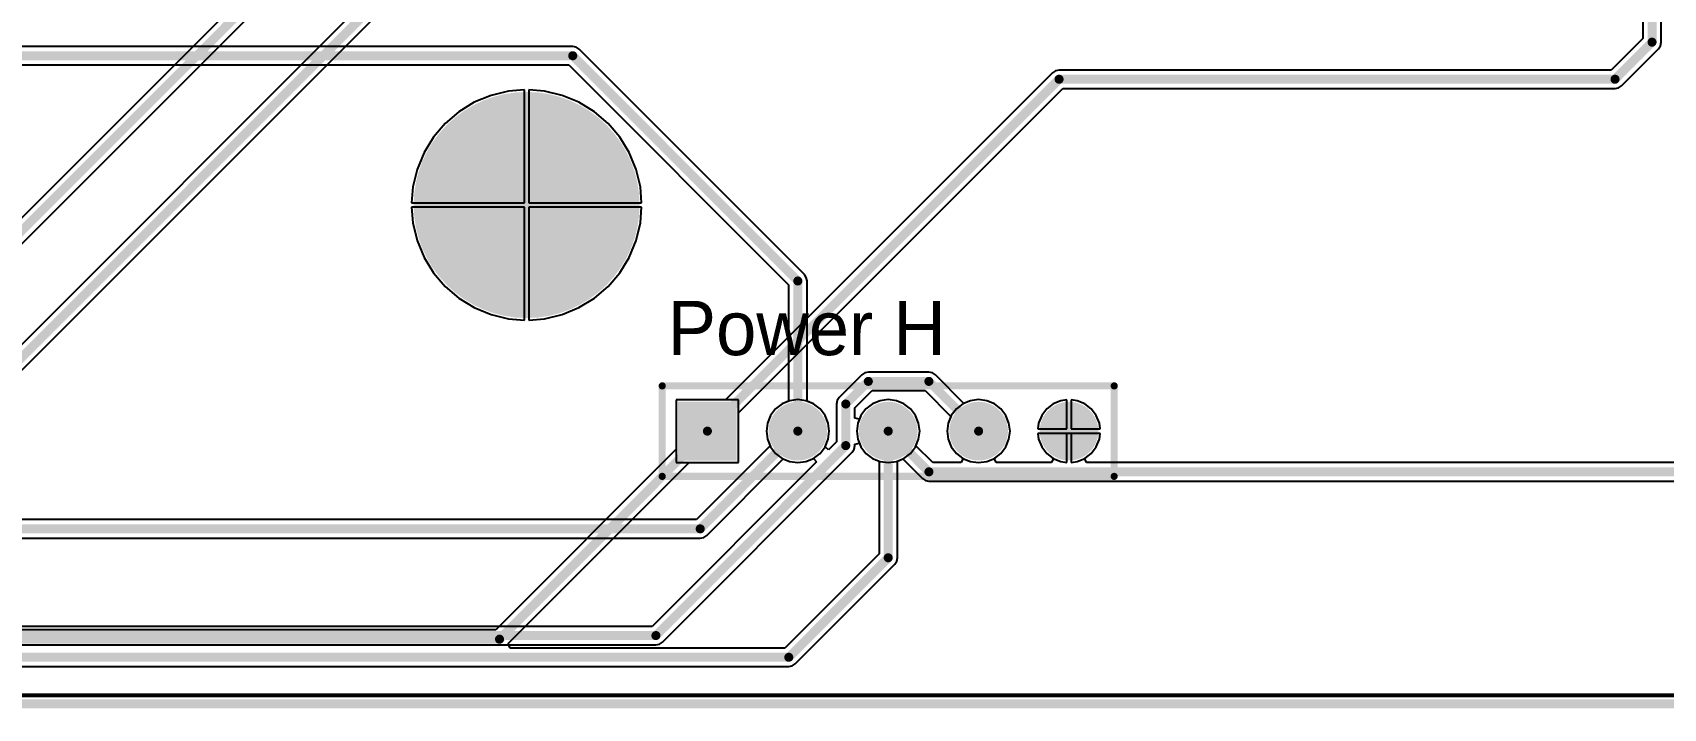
# Model space of a CAD drawing. Header units: millimetres. Extents: x 2.5 to 14.5, y 1.2 to 4.8.
# Drawn here: x 9.534 to 11.338, y 1.344 to 2.091 of the extents above; entities that cross this region are included whole.
import ezdxf

# ---------------------------------------------------------------- set-up
doc = ezdxf.new("R2010")
doc.units = ezdxf.units.MM
doc.header["$MEASUREMENT"] = 0
for name, color, linetype in [('BottomLayer', 5, 'Continuous'), ('BottomSolder', 6, 'Continuous'), ('ConnectLayer', 7, 'Continuous'), ('MultiLayer', 9, 'Continuous'), ('PadHoleLayer', 156, 'Continuous'), ('TopLayer', 1, 'Continuous'), ('TopOverlay', 2, 'Continuous'), ('TopSolder', 216, 'Continuous')]:
    doc.layers.add(name, color=color, linetype=linetype)

# ---------------------------------------------------------------- blocks, each defined once
blk = doc.blocks.new('HDR1X5_4')
at = {"layer": 'BottomLayer', "const_width": 0.0295}
for points in [[(0.0852, 0, 1), (0.1148, 0, 1)], [(0.1852, 0, 1), (0.2148, 0, 1)], [(0.2852, 0, 1), (0.3148, 0, 1)], [(0.3852, 0, 1), (0.4148, 0, 1)]]:
    blk.add_lwpolyline(points, format="xyb", close=True, dxfattribs=at)
at = {"layer": 'BottomLayer'}
blk.add_solid([(-0.0295, -0.0295), (0.0295, -0.0295), (-0.0295, 0.0295), (0.0295, 0.0295)], dxfattribs=at)
at = {"layer": 'BottomSolder', "const_width": 0.0325}
for points in [[(0.0838, 0, 1), (0.1162, 0, 1)], [(0.1838, 0, 1), (0.2162, 0, 1)], [(0.2838, 0, 1), (0.3162, 0, 1)], [(0.3838, 0, 1), (0.4162, 0, 1)]]:
    blk.add_lwpolyline(points, format="xyb", close=True, dxfattribs=at)
at = {"layer": 'BottomSolder'}
blk.add_solid([(-0.0325, -0.0325), (0.0325, -0.0325), (-0.0325, 0.0325), (0.0325, 0.0325)], dxfattribs=at)
at = {"layer": 'MultiLayer', "const_width": 0.0295}
for points in [[(0.0852, 0, 1), (0.1148, 0, 1)], [(0.1852, 0, 1), (0.2148, 0, 1)], [(0.2852, 0, 1), (0.3148, 0, 1)], [(0.3852, 0, 1), (0.4148, 0, 1)]]:
    blk.add_lwpolyline(points, format="xyb", close=True, dxfattribs=at)
at = {"layer": 'MultiLayer'}
blk.add_solid([(-0.0295, -0.0295), (0.0295, -0.0295), (-0.0295, 0.0295), (0.0295, 0.0295)], dxfattribs=at)
at = {"layer": 'PadHoleLayer', "const_width": 0.0177}
for points in [[(-0.0089, 0, 1), (0.0089, 0, 1)], [(0.0911, 0, 1), (0.1089, 0, 1)], [(0.1911, 0, 1), (0.2089, 0, 1)], [(0.2911, 0, 1), (0.3089, 0, 1)], [(0.3911, 0, 1), (0.4089, 0, 1)]]:
    blk.add_lwpolyline(points, format="xyb", close=True, dxfattribs=at)
at = {"layer": 'TopLayer', "const_width": 0.0295}
for points in [[(0.0852, 0, 1), (0.1148, 0, 1)], [(0.1852, 0, 1), (0.2148, 0, 1)], [(0.2852, 0, 1), (0.3148, 0, 1)], [(0.3852, 0, 1), (0.4148, 0, 1)]]:
    blk.add_lwpolyline(points, format="xyb", close=True, dxfattribs=at)
at = {"layer": 'TopLayer'}
blk.add_solid([(-0.0295, -0.0295), (0.0295, -0.0295), (-0.0295, 0.0295), (0.0295, 0.0295)], dxfattribs=at)
at = {"layer": 'TopOverlay', "const_width": 0.00787}
for points in [[(-0.05, -0.05), (-0.05, 0.05)], [(-0.05, 0.05), (0.45, 0.05)], [(0.45, -0.05), (0.45, 0.05)], [(-0.05, -0.05), (0.45, -0.05)]]:
    blk.add_lwpolyline(points, dxfattribs=at)
at = {"layer": 'TopOverlay', "const_width": 0.00394}
for points in [[(-0.052, 0.05, 1), (-0.048, 0.05, 1)], [(-0.052, 0.05, 1), (-0.048, 0.05, 1)], [(0.448, 0.05, 1), (0.452, 0.05, 1)], [(0.448, 0.05, 1), (0.452, 0.05, 1)], [(-0.052, -0.05, 1), (-0.048, -0.05, 1)], [(-0.052, -0.05, 1), (-0.048, -0.05, 1)], [(0.448, -0.05, 1), (0.452, -0.05, 1)], [(0.448, -0.05, 1), (0.452, -0.05, 1)]]:
    blk.add_lwpolyline(points, format="xyb", close=True, dxfattribs=at)
at = {"layer": 'TopSolder', "const_width": 0.0325}
for points in [[(0.0838, 0, 1), (0.1162, 0, 1)], [(0.1838, 0, 1), (0.2162, 0, 1)], [(0.2838, 0, 1), (0.3162, 0, 1)], [(0.3838, 0, 1), (0.4162, 0, 1)]]:
    blk.add_lwpolyline(points, format="xyb", close=True, dxfattribs=at)
at = {"layer": 'TopSolder'}
blk.add_solid([(-0.0325, -0.0325), (0.0325, -0.0325), (-0.0325, 0.0325), (0.0325, 0.0325)], dxfattribs=at)

msp = doc.modelspace()

# ---------------------------------------------------------------- linework, layer by layer
at = {"layer": 'BottomLayer', "const_width": 0.01}
for points in [[(11.325, 2.08), (11.325, 2.391)], [(9.4376, 1.7876), (9.945, 2.295)], [(9.495, 1.705), (10.025, 2.235)], [(11.284, 2.039), (11.325, 2.08)], [(10.28, 1.65), (10.669, 2.039)], [(10.669, 2.039), (11.284, 2.039)], [(10.433, 1.68), (10.458, 1.705)], [(10.458, 1.705), (10.525, 1.705)], [(10.525, 1.705), (10.58, 1.65)], [(10.433, 1.634), (10.433, 1.68)], [(10.272, 1.542), (10.38, 1.65)], [(10.48, 1.65), (10.525, 1.605)], [(10.223, 1.424), (10.433, 1.634)], [(10.525, 1.605), (11.437, 1.605)], [(7.159, 1.542), (10.272, 1.542)], [(4.731, 1.424), (10.223, 1.424)]]:
    msp.add_lwpolyline(points, dxfattribs=at)
at = {"layer": 'BottomLayer'}
for points, const_width in [([(11.3225, 2.08, 1), (11.3275, 2.08, 1)], 0.005), ([(11.3225, 2.08, 1), (11.3275, 2.08, 1)], 0.005), ([(10.6665, 2.039, 1), (10.6715, 2.039, 1)], 0.005), ([(10.6665, 2.039, 1), (10.6715, 2.039, 1)], 0.005), ([(11.2815, 2.039, 1), (11.2865, 2.039, 1)], 0.005), ([(11.2815, 2.039, 1), (11.2865, 2.039, 1)], 0.005), ([(10.019, 1.9, 1), (10.141, 1.9, 1)], 0.122), ([(10.4555, 1.705, 1), (10.4605, 1.705, 1)], 0.005), ([(10.4555, 1.705, 1), (10.4605, 1.705, 1)], 0.005), ([(10.5225, 1.705, 1), (10.5275, 1.705, 1)], 0.005), ([(10.5225, 1.705, 1), (10.5275, 1.705, 1)], 0.005), ([(10.4305, 1.68, 1), (10.4355, 1.68, 1)], 0.005), ([(10.4305, 1.68, 1), (10.4355, 1.68, 1)], 0.005), ([(10.2775, 1.65, 1), (10.2825, 1.65, 1)], 0.005), ([(10.3775, 1.65, 1), (10.3825, 1.65, 1)], 0.005), ([(10.4775, 1.65, 1), (10.4825, 1.65, 1)], 0.005), ([(10.5775, 1.65, 1), (10.5825, 1.65, 1)], 0.005), ([(10.4305, 1.634, 1), (10.4355, 1.634, 1)], 0.005), ([(10.4305, 1.634, 1), (10.4355, 1.634, 1)], 0.005), ([(10.5225, 1.605, 1), (10.5275, 1.605, 1)], 0.005), ([(10.5225, 1.605, 1), (10.5275, 1.605, 1)], 0.005), ([(10.2695, 1.542, 1), (10.2745, 1.542, 1)], 0.005), ([(10.2695, 1.542, 1), (10.2745, 1.542, 1)], 0.005), ([(10.2205, 1.424, 1), (10.2255, 1.424, 1)], 0.005), ([(10.2205, 1.424, 1), (10.2255, 1.424, 1)], 0.005)]:
    msp.add_lwpolyline(points, format="xyb", close=True, dxfattribs=dict(at, const_width=const_width))
at = {"layer": 'BottomSolder', "const_width": 0.125}
msp.add_lwpolyline([(10.0175, 1.9, 1), (10.1425, 1.9, 1)], format="xyb", close=True, dxfattribs=at)
at = {"layer": 'ConnectLayer'}
for p, q in [((11.3352, 2.08), (11.3352, 2.391)), ((9.9378, 2.3022), (9.4504, 1.8148)), ((9.4648, 1.8004), (9.9492, 2.2848)), ((10.0178, 2.2422), (9.4908, 1.7152)), ((9.5022, 1.6978), (10.0292, 2.2248)), ((11.3148, 2.1307), (11.3148, 2.0842)), ((10.131, 2.0752), (9.2811, 2.0752)), ((10.1349, 2.0744), (10.131, 2.0752)), ((11.3148, 2.0842), (11.2798, 2.0492)), ((11.3322, 2.0728), (11.3344, 2.0761)), ((11.3344, 2.0761), (11.3352, 2.08)), ((10.1382, 2.0722), (10.1349, 2.0744)), ((10.3872, 1.8232), (10.1382, 2.0722)), ((11.2912, 2.0318), (11.3322, 2.0728)), ((9.2811, 2.0548), (10.1268, 2.0548)), ((10.1268, 2.0548), (10.3698, 1.8118)), ((10.6618, 2.0462), (10.3001, 1.6845)), ((10.6651, 2.0484), (10.6618, 2.0462)), ((10.669, 2.0492), (10.6651, 2.0484)), ((11.2798, 2.0492), (10.669, 2.0492)), ((10.0406, 2.0212), (10.0221, 2.0135)), ((10.0406, 2.0212), (10.0221, 2.0135)), ((10.0601, 2.0259), (10.0406, 2.0212)), ((10.0601, 2.0259), (10.0406, 2.0212)), ((10.0775, 2.0272), (10.0601, 2.0259)), ((10.0775, 2.0272), (10.0601, 2.0259)), ((10.0775, 1.9025), (10.0775, 2.0272)), ((10.0775, 1.9025), (10.0775, 2.0272)), ((10.0999, 2.0259), (10.0825, 2.0272)), ((10.0825, 2.0272), (10.0825, 1.9025)), ((10.0999, 2.0259), (10.0825, 2.0272)), ((10.0825, 2.0272), (10.0825, 1.9025)), ((10.1194, 2.0212), (10.0999, 2.0259)), ((10.1194, 2.0212), (10.0999, 2.0259)), ((10.1379, 2.0135), (10.1194, 2.0212)), ((10.1379, 2.0135), (10.1194, 2.0212)), ((10.3145, 1.6701), (10.6732, 2.0288)), ((10.6732, 2.0288), (11.284, 2.0288)), ((11.284, 2.0288), (11.2879, 2.0296)), ((11.2879, 2.0296), (11.2912, 2.0318)), ((10.0051, 2.0031), (9.9899, 1.9901)), ((10.0051, 2.0031), (9.9899, 1.9901)), ((10.0221, 2.0135), (10.0051, 2.0031)), ((10.0221, 2.0135), (10.0051, 2.0031)), ((10.1549, 2.0031), (10.1379, 2.0135)), ((10.1549, 2.0031), (10.1379, 2.0135)), ((10.1701, 1.9901), (10.1549, 2.0031)), ((10.1701, 1.9901), (10.1549, 2.0031)), ((9.9899, 1.9901), (9.9769, 1.9749)), ((9.9899, 1.9901), (9.9769, 1.9749)), ((10.1831, 1.9749), (10.1701, 1.9901)), ((10.1831, 1.9749), (10.1701, 1.9901)), ((9.9769, 1.9749), (9.9665, 1.9579)), ((9.9769, 1.9749), (9.9665, 1.9579)), ((10.1936, 1.9579), (10.1831, 1.9749)), ((10.1936, 1.9579), (10.1831, 1.9749)), ((9.9665, 1.9579), (9.9588, 1.9394)), ((9.9665, 1.9579), (9.9588, 1.9394)), ((10.2012, 1.9394), (10.1936, 1.9579)), ((10.2012, 1.9394), (10.1936, 1.9579)), ((9.9588, 1.9394), (9.9541, 1.9199)), ((9.9588, 1.9394), (9.9541, 1.9199)), ((10.2059, 1.9199), (10.2012, 1.9394)), ((10.2059, 1.9199), (10.2012, 1.9394)), ((9.9541, 1.9199), (9.9528, 1.9025)), ((9.9541, 1.9199), (9.9528, 1.9025)), ((10.2072, 1.9025), (10.2059, 1.9199)), ((10.2072, 1.9025), (10.2059, 1.9199)), ((9.9528, 1.9025), (10.0775, 1.9025)), ((9.9528, 1.9025), (10.0775, 1.9025)), ((10.0775, 1.8975), (9.9528, 1.8975)), ((9.9528, 1.8975), (9.9541, 1.8801)), ((10.0775, 1.8975), (9.9528, 1.8975)), ((9.9528, 1.8975), (9.9541, 1.8801)), ((10.0775, 1.7728), (10.0775, 1.8975)), ((10.0775, 1.7728), (10.0775, 1.8975)), ((10.0825, 1.9025), (10.2072, 1.9025)), ((10.0825, 1.9025), (10.2072, 1.9025)), ((10.2072, 1.8975), (10.0825, 1.8975)), ((10.0825, 1.8975), (10.0825, 1.7728)), ((10.2072, 1.8975), (10.0825, 1.8975)), ((10.0825, 1.8975), (10.0825, 1.7728)), ((10.2059, 1.8801), (10.2072, 1.8975)), ((10.2059, 1.8801), (10.2072, 1.8975)), ((9.9541, 1.8801), (9.9588, 1.8606)), ((9.9541, 1.8801), (9.9588, 1.8606)), ((10.2012, 1.8606), (10.2059, 1.8801)), ((10.2012, 1.8606), (10.2059, 1.8801)), ((9.9588, 1.8606), (9.9665, 1.8421)), ((9.9588, 1.8606), (9.9665, 1.8421)), ((10.1936, 1.8421), (10.2012, 1.8606)), ((10.1936, 1.8421), (10.2012, 1.8606)), ((9.9665, 1.8421), (9.9769, 1.8251)), ((9.9665, 1.8421), (9.9769, 1.8251)), ((10.1831, 1.8251), (10.1936, 1.8421)), ((10.1831, 1.8251), (10.1936, 1.8421)), ((9.9769, 1.8251), (9.9899, 1.8099)), ((9.9769, 1.8251), (9.9899, 1.8099)), ((10.1701, 1.8099), (10.1831, 1.8251)), ((10.1701, 1.8099), (10.1831, 1.8251)), ((10.3894, 1.8199), (10.3872, 1.8232)), ((9.9899, 1.8099), (10.0051, 1.7969)), ((9.9899, 1.8099), (10.0051, 1.7969)), ((10.1549, 1.7969), (10.1701, 1.8099)), ((10.1549, 1.7969), (10.1701, 1.8099)), ((10.3698, 1.8118), (10.3698, 1.6831)), ((10.3902, 1.816), (10.3894, 1.8199)), ((10.3902, 1.6831), (10.3902, 1.816)), ((10.0051, 1.7969), (10.0221, 1.7865)), ((10.0051, 1.7969), (10.0221, 1.7865)), ((10.0221, 1.7865), (10.0406, 1.7788)), ((10.0221, 1.7865), (10.0406, 1.7788)), ((10.1194, 1.7788), (10.1379, 1.7865)), ((10.1194, 1.7788), (10.1379, 1.7865)), ((10.1379, 1.7865), (10.1549, 1.7969)), ((10.1379, 1.7865), (10.1549, 1.7969)), ((10.0406, 1.7788), (10.0601, 1.7741)), ((10.0406, 1.7788), (10.0601, 1.7741)), ((10.0601, 1.7741), (10.0775, 1.7728)), ((10.0601, 1.7741), (10.0775, 1.7728)), ((10.0825, 1.7728), (10.0999, 1.7741)), ((10.0825, 1.7728), (10.0999, 1.7741)), ((10.0999, 1.7741), (10.1194, 1.7788)), ((10.0999, 1.7741), (10.1194, 1.7788)), ((10.4541, 1.7144), (10.4508, 1.7122)), ((10.458, 1.7152), (10.4541, 1.7144)), ((10.525, 1.7152), (10.458, 1.7152)), ((10.5289, 1.7144), (10.525, 1.7152)), ((10.5322, 1.7122), (10.5289, 1.7144)), ((10.4508, 1.7122), (10.4258, 1.6872)), ((10.5638, 1.6806), (10.5322, 1.7122)), ((10.3001, 1.6845), (10.2455, 1.6845)), ((10.2455, 1.6845), (10.2455, 1.6155)), ((10.3145, 1.6845), (10.2455, 1.6845)), ((10.2455, 1.6845), (10.2455, 1.6299)), ((10.3145, 1.6155), (10.3145, 1.6845)), ((10.3626, 1.6802), (10.3554, 1.6746)), ((10.3626, 1.6802), (10.3554, 1.6746)), ((10.371, 1.6836), (10.3626, 1.6802)), ((10.3698, 1.6831), (10.3626, 1.6802)), ((10.38, 1.6848), (10.371, 1.6836)), ((10.389, 1.6836), (10.38, 1.6848)), ((10.3974, 1.6802), (10.389, 1.6836)), ((10.3974, 1.6802), (10.3902, 1.6831)), ((10.4046, 1.6746), (10.3974, 1.6802)), ((10.4046, 1.6746), (10.3974, 1.6802)), ((10.4236, 1.6839), (10.4228, 1.68)), ((10.4228, 1.68), (10.4228, 1.6382)), ((10.4258, 1.6872), (10.4236, 1.6839)), ((10.4432, 1.6758), (10.4622, 1.6948)), ((10.4626, 1.6802), (10.4554, 1.6746)), ((10.4626, 1.6802), (10.4554, 1.6746)), ((10.4622, 1.6948), (10.5208, 1.6948)), ((10.471, 1.6836), (10.4626, 1.6802)), ((10.471, 1.6836), (10.4626, 1.6802)), ((10.48, 1.6848), (10.471, 1.6836)), ((10.48, 1.6848), (10.471, 1.6836)), ((10.489, 1.6836), (10.48, 1.6848)), ((10.489, 1.6836), (10.48, 1.6848)), ((10.4974, 1.6802), (10.489, 1.6836)), ((10.4974, 1.6802), (10.489, 1.6836)), ((10.5046, 1.6746), (10.4974, 1.6802)), ((10.5046, 1.6746), (10.4974, 1.6802)), ((10.5208, 1.6948), (10.5494, 1.6662)), ((10.5626, 1.6802), (10.5554, 1.6746)), ((10.571, 1.6836), (10.5626, 1.6802)), ((10.571, 1.6836), (10.5638, 1.6806)), ((10.58, 1.6848), (10.571, 1.6836)), ((10.58, 1.6848), (10.571, 1.6836)), ((10.589, 1.6836), (10.58, 1.6848)), ((10.589, 1.6836), (10.58, 1.6848)), ((10.5974, 1.6802), (10.589, 1.6836)), ((10.5974, 1.6802), (10.589, 1.6836)), ((10.6046, 1.6746), (10.5974, 1.6802)), ((10.6046, 1.6746), (10.5974, 1.6802)), ((10.6626, 1.6802), (10.6554, 1.6746)), ((10.6626, 1.6802), (10.6554, 1.6746)), ((10.671, 1.6836), (10.6626, 1.6802)), ((10.671, 1.6836), (10.6626, 1.6802)), ((10.6775, 1.6845), (10.671, 1.6836)), ((10.6775, 1.6845), (10.671, 1.6836)), ((10.6775, 1.6525), (10.6775, 1.6845)), ((10.6775, 1.6525), (10.6775, 1.6845)), ((10.689, 1.6836), (10.6825, 1.6845)), ((10.6825, 1.6845), (10.6825, 1.6525)), ((10.689, 1.6836), (10.6825, 1.6845)), ((10.6825, 1.6845), (10.6825, 1.6525)), ((10.6974, 1.6802), (10.689, 1.6836)), ((10.6974, 1.6802), (10.689, 1.6836)), ((10.7046, 1.6746), (10.6974, 1.6802)), ((10.7046, 1.6746), (10.6974, 1.6802)), ((10.3145, 1.6155), (10.3145, 1.6701)), ((10.3498, 1.6674), (10.3464, 1.659)), ((10.3498, 1.6674), (10.3464, 1.659)), ((10.3554, 1.6746), (10.3498, 1.6674)), ((10.3554, 1.6746), (10.3498, 1.6674)), ((10.4102, 1.6674), (10.4046, 1.6746)), ((10.4102, 1.6674), (10.4046, 1.6746)), ((10.4136, 1.659), (10.4102, 1.6674)), ((10.4136, 1.659), (10.4102, 1.6674)), ((10.4432, 1.6644), (10.4432, 1.6758)), ((10.4482, 1.6634), (10.4432, 1.6644)), ((10.4498, 1.6674), (10.4464, 1.659)), ((10.4498, 1.6674), (10.4482, 1.6634)), ((10.4554, 1.6746), (10.4498, 1.6674)), ((10.4554, 1.6746), (10.4498, 1.6674)), ((10.5102, 1.6674), (10.5046, 1.6746)), ((10.5102, 1.6674), (10.5046, 1.6746)), ((10.5136, 1.659), (10.5102, 1.6674)), ((10.5136, 1.659), (10.5102, 1.6674)), ((10.5498, 1.6674), (10.5464, 1.659)), ((10.5494, 1.6662), (10.5464, 1.659)), ((10.5554, 1.6746), (10.5498, 1.6674)), ((10.6102, 1.6674), (10.6046, 1.6746)), ((10.6102, 1.6674), (10.6046, 1.6746)), ((10.6136, 1.659), (10.6102, 1.6674)), ((10.6136, 1.659), (10.6102, 1.6674)), ((10.6498, 1.6674), (10.6464, 1.659)), ((10.6498, 1.6674), (10.6464, 1.659)), ((10.6554, 1.6746), (10.6498, 1.6674)), ((10.6554, 1.6746), (10.6498, 1.6674)), ((10.7102, 1.6674), (10.7046, 1.6746)), ((10.7102, 1.6674), (10.7046, 1.6746)), ((10.7136, 1.659), (10.7102, 1.6674)), ((10.7136, 1.659), (10.7102, 1.6674)), ((10.3464, 1.659), (10.3452, 1.65)), ((10.3464, 1.659), (10.3452, 1.65)), ((10.3452, 1.65), (10.3464, 1.641)), ((10.3452, 1.65), (10.3464, 1.641)), ((10.4148, 1.65), (10.4136, 1.659)), ((10.4148, 1.65), (10.4136, 1.659)), ((10.4136, 1.641), (10.4148, 1.65)), ((10.4136, 1.641), (10.4148, 1.65)), ((10.4464, 1.659), (10.4452, 1.65)), ((10.4452, 1.65), (10.4464, 1.641)), ((10.5148, 1.65), (10.5136, 1.659)), ((10.5148, 1.65), (10.5136, 1.659)), ((10.5136, 1.641), (10.5148, 1.65)), ((10.5136, 1.641), (10.5148, 1.65)), ((10.5464, 1.659), (10.5452, 1.65)), ((10.5464, 1.659), (10.5452, 1.65)), ((10.5452, 1.65), (10.5464, 1.641)), ((10.5452, 1.65), (10.5464, 1.641)), ((10.6148, 1.65), (10.6136, 1.659)), ((10.6148, 1.65), (10.6136, 1.659)), ((10.6136, 1.641), (10.6148, 1.65)), ((10.6136, 1.641), (10.6148, 1.65)), ((10.6464, 1.659), (10.6455, 1.6525)), ((10.6464, 1.659), (10.6455, 1.6525)), ((10.6455, 1.6525), (10.6775, 1.6525)), ((10.6455, 1.6525), (10.6775, 1.6525)), ((10.7145, 1.6475), (10.6455, 1.6475)), ((10.6455, 1.6475), (10.6464, 1.641)), ((10.6775, 1.6475), (10.6455, 1.6475)), ((10.6455, 1.6475), (10.6464, 1.641)), ((10.6775, 1.6155), (10.6775, 1.6475)), ((10.6825, 1.6525), (10.7145, 1.6525)), ((10.6825, 1.6525), (10.7145, 1.6525)), ((10.7145, 1.6475), (10.6825, 1.6475)), ((10.6825, 1.6475), (10.6825, 1.6155)), ((10.7145, 1.6525), (10.7136, 1.659)), ((10.7145, 1.6525), (10.7136, 1.659)), ((10.7136, 1.641), (10.7145, 1.6475)), ((10.7136, 1.641), (10.7145, 1.6475)), ((10.2455, 1.6299), (10.0458, 1.4302)), ((10.2302, 1.4168), (10.4402, 1.6268)), ((10.3494, 1.6338), (10.2678, 1.5522)), ((10.3464, 1.641), (10.3494, 1.6338)), ((10.3464, 1.641), (10.3498, 1.6326)), ((10.3498, 1.6326), (10.3554, 1.6254)), ((10.3554, 1.6254), (10.3626, 1.6198)), ((10.3974, 1.6198), (10.4046, 1.6254)), ((10.4046, 1.6254), (10.4102, 1.6326)), ((10.4102, 1.6326), (10.4136, 1.641)), ((10.4102, 1.6326), (10.4136, 1.641)), ((10.4141, 1.6295), (10.4102, 1.6326)), ((10.4228, 1.6382), (10.4141, 1.6295)), ((10.4402, 1.6268), (10.4424, 1.6301)), ((10.4424, 1.6301), (10.4432, 1.634)), ((10.4432, 1.6356), (10.4482, 1.6366)), ((10.4432, 1.634), (10.4432, 1.6356)), ((10.4464, 1.641), (10.4498, 1.6326)), ((10.4482, 1.6366), (10.4498, 1.6326)), ((10.4498, 1.6326), (10.4554, 1.6254)), ((10.4498, 1.6326), (10.4554, 1.6254)), ((10.4554, 1.6254), (10.4626, 1.6198)), ((10.4554, 1.6254), (10.4626, 1.6198)), ((10.4974, 1.6198), (10.5046, 1.6254)), ((10.5046, 1.6254), (10.5102, 1.6326)), ((10.5102, 1.6326), (10.5136, 1.641)), ((10.5106, 1.6338), (10.5136, 1.641)), ((10.5292, 1.6152), (10.5106, 1.6338)), ((10.5464, 1.641), (10.5498, 1.6326)), ((10.5464, 1.641), (10.5498, 1.6326)), ((10.5498, 1.6326), (10.5554, 1.6254)), ((10.5498, 1.6326), (10.5554, 1.6254)), ((10.5554, 1.6254), (10.5621, 1.6202)), ((10.5554, 1.6254), (10.5626, 1.6198)), ((10.5974, 1.6198), (10.6046, 1.6254)), ((10.5979, 1.6202), (10.6046, 1.6254)), ((10.6046, 1.6254), (10.6102, 1.6326)), ((10.6046, 1.6254), (10.6102, 1.6326)), ((10.6102, 1.6326), (10.6136, 1.641)), ((10.6102, 1.6326), (10.6136, 1.641)), ((10.6464, 1.641), (10.6498, 1.6326)), ((10.6464, 1.641), (10.6498, 1.6326)), ((10.6498, 1.6326), (10.6554, 1.6254)), ((10.6498, 1.6326), (10.6554, 1.6254)), ((10.6554, 1.6254), (10.6621, 1.6202)), ((10.6554, 1.6254), (10.6626, 1.6198)), ((10.6974, 1.6198), (10.7046, 1.6254)), ((10.6979, 1.6202), (10.7046, 1.6254)), ((10.7046, 1.6254), (10.7102, 1.6326)), ((10.7046, 1.6254), (10.7102, 1.6326)), ((10.7102, 1.6326), (10.7136, 1.641)), ((10.7102, 1.6326), (10.7136, 1.641)), ((10.0596, 1.4152), (10.2599, 1.6155)), ((10.4005, 1.6159), (10.2188, 1.4342)), ((10.2455, 1.6155), (10.3145, 1.6155)), ((10.2599, 1.6155), (10.3145, 1.6155)), ((10.2792, 1.5348), (10.3638, 1.6194)), ((10.3626, 1.6198), (10.371, 1.6164)), ((10.3638, 1.6194), (10.371, 1.6164)), ((10.371, 1.6164), (10.38, 1.6152)), ((10.371, 1.6164), (10.38, 1.6152)), ((10.38, 1.6152), (10.389, 1.6164)), ((10.38, 1.6152), (10.389, 1.6164)), ((10.389, 1.6164), (10.3974, 1.6198)), ((10.389, 1.6164), (10.3974, 1.6198)), ((10.3974, 1.6198), (10.4005, 1.6159)), ((10.4626, 1.6198), (10.471, 1.6164)), ((10.4626, 1.6198), (10.4698, 1.6169)), ((10.4698, 1.6169), (10.4698, 1.5142)), ((10.471, 1.6164), (10.48, 1.6152)), ((10.48, 1.6152), (10.489, 1.6164)), ((10.489, 1.6164), (10.4962, 1.6194)), ((10.4902, 1.6169), (10.4974, 1.6198)), ((10.4902, 1.51), (10.4902, 1.6169)), ((10.4962, 1.6194), (10.5178, 1.5978)), ((10.5607, 1.6152), (10.5292, 1.6152)), ((10.5621, 1.6186), (10.5607, 1.6152)), ((10.5621, 1.6202), (10.5621, 1.6186)), ((10.5626, 1.6198), (10.571, 1.6164)), ((10.571, 1.6164), (10.58, 1.6152)), ((10.58, 1.6152), (10.589, 1.6164)), ((10.589, 1.6164), (10.5974, 1.6198)), ((10.5979, 1.6186), (10.5979, 1.6202)), ((10.5993, 1.6152), (10.5979, 1.6186)), ((10.6607, 1.6152), (10.5993, 1.6152)), ((10.6621, 1.6186), (10.6607, 1.6152)), ((10.6621, 1.6202), (10.6621, 1.6186)), ((10.6626, 1.6198), (10.671, 1.6164)), ((10.671, 1.6164), (10.6775, 1.6155)), ((10.6825, 1.6155), (10.689, 1.6164)), ((10.689, 1.6164), (10.6974, 1.6198)), ((10.6979, 1.6186), (10.6979, 1.6202)), ((10.6993, 1.6152), (10.6979, 1.6186)), ((11.4328, 1.6152), (10.6993, 1.6152)), ((10.5178, 1.5978), (10.5211, 1.5956)), ((10.5211, 1.5956), (10.525, 1.5948)), ((10.525, 1.5948), (11.437, 1.5948)), ((10.2678, 1.5522), (7.159, 1.5522)), ((10.2759, 1.5326), (10.2792, 1.5348)), ((7.1632, 1.5318), (10.272, 1.5318)), ((10.272, 1.5318), (10.2759, 1.5326)), ((10.4698, 1.5142), (10.3658, 1.4102)), ((10.3772, 1.3928), (10.4872, 1.5028)), ((10.4872, 1.5028), (10.4894, 1.5061)), ((10.4894, 1.5061), (10.4902, 1.51)), ((10.2188, 1.4342), (4.7352, 1.4342)), ((10.0458, 1.4302), (6.2279, 1.4302)), ((4.731, 1.4138), (10.223, 1.4138)), ((10.0617, 1.4102), (10.0596, 1.4152)), ((10.3658, 1.4102), (10.0617, 1.4102)), ((10.223, 1.4138), (10.2269, 1.4146)), ((10.2269, 1.4146), (10.2302, 1.4168)), ((4.4112, 1.3898), (10.37, 1.3898)), ((10.37, 1.3898), (10.3739, 1.3906)), ((10.3739, 1.3906), (10.3772, 1.3928)), ((14.457, 1.3566), (2.473, 1.3566)), ((14.4548, 1.3587), (2.4752, 1.3587))]:
    msp.add_line(p, q, dxfattribs=at)
at = {"layer": 'MultiLayer', "const_width": 0.122}
msp.add_lwpolyline([(10.019, 1.9, 1), (10.141, 1.9, 1)], format="xyb", close=True, dxfattribs=at)
at = {"layer": 'PadHoleLayer', "const_width": 0.0541}
msp.add_lwpolyline([(10.0529, 1.9, 1), (10.1071, 1.9, 1)], format="xyb", close=True, dxfattribs=at)
at = {"layer": 'TopLayer', "const_width": 0.01}
for points in [[(9.2713, 2.065), (10.131, 2.065)], [(10.131, 2.065), (10.38, 1.816)], [(10.38, 1.65), (10.38, 1.816)], [(10.05, 1.42), (10.28, 1.65)], [(10.48, 1.51), (10.48, 1.65)], [(10.37, 1.4), (10.48, 1.51)], [(6.2237, 1.42), (10.05, 1.42)], [(4.39, 1.4), (10.37, 1.4)], [(2.465, 1.3485), (14.465, 1.3485)]]:
    msp.add_lwpolyline(points, dxfattribs=at)
at = {"layer": 'TopLayer'}
for points, const_width in [([(10.1285, 2.065, 1), (10.1335, 2.065, 1)], 0.005), ([(10.1285, 2.065, 1), (10.1335, 2.065, 1)], 0.005), ([(10.019, 1.9, 1), (10.141, 1.9, 1)], 0.122), ([(10.3775, 1.816, 1), (10.3825, 1.816, 1)], 0.005), ([(10.3775, 1.816, 1), (10.3825, 1.816, 1)], 0.005), ([(10.2775, 1.65, 1), (10.2825, 1.65, 1)], 0.005), ([(10.3775, 1.65, 1), (10.3825, 1.65, 1)], 0.005), ([(10.4775, 1.65, 1), (10.4825, 1.65, 1)], 0.005), ([(10.4775, 1.51, 1), (10.4825, 1.51, 1)], 0.005), ([(10.4775, 1.51, 1), (10.4825, 1.51, 1)], 0.005), ([(10.0475, 1.42, 1), (10.0525, 1.42, 1)], 0.005), ([(10.0475, 1.42, 1), (10.0525, 1.42, 1)], 0.005), ([(10.3675, 1.4, 1), (10.3725, 1.4, 1)], 0.005), ([(10.3675, 1.4, 1), (10.3725, 1.4, 1)], 0.005)]:
    msp.add_lwpolyline(points, format="xyb", close=True, dxfattribs=dict(at, const_width=const_width))
at = {"layer": 'TopSolder', "const_width": 0.125}
msp.add_lwpolyline([(10.0175, 1.9, 1), (10.1425, 1.9, 1)], format="xyb", close=True, dxfattribs=at)

# ---------------------------------------------------------------- block references
at = {"rotation": 360}
msp.add_blockref('HDR1X5_4', (10.28, 1.65), dxfattribs=at)

# ---------------------------------------------------------------- texts
at = {"layer": 'TopOverlay'}
msp.add_text('Power H', height=0.06, dxfattribs=at).set_placement((10.236, 1.734))

doc.saveas('drawing.dxf')
